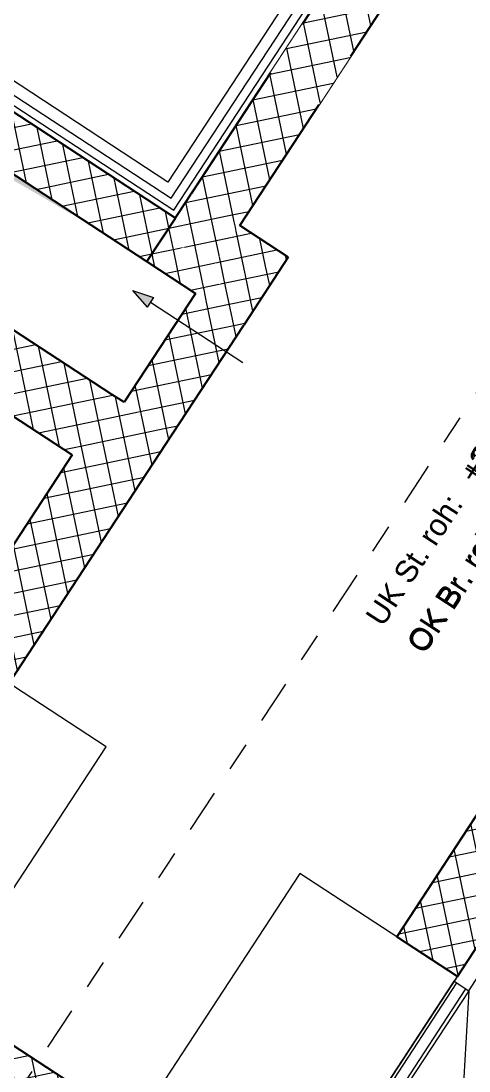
# Model space of a CAD drawing. Header units: metres. Extents: x 2696278.3 to 2696314, y 1245153.2 to 1245192.4.
# Drawn here: x 2696292.439 to 2696293.986, y 1245167.205 to 1245170.835 of the extents above; entities that cross this region are included whole.
import ezdxf

# ---------------------------------------------------------------- set-up
doc = ezdxf.new("R2010")
doc.units = ezdxf.units.M
doc.set_wipeout_variables(frame=1)
for name, pattern in [('000_hbf_Strich 2_1mm', [0.15, 0.1, -0.05]), ('000_hbf_Strichpunkt 3_1_1mm Achsen', [0.25, 0.15, -0.05, 0, -0.05]), ('Wipeout_Contour', [10000, 0, -10000])]:
    doc.linetypes.add(name, pattern=pattern)
for name, color, linetype in [('010 Türen', 7, 'Continuous'), ('0_C22_Innenwandkonstruktion.3D', 7, 'Continuous'), ('0_C22_Innenwandkonstruktion.3D Bauteilschraffuren', 7, 'Continuous'), ('0_C42_Treppe_ Rampe.3D', 7, 'Continuous'), ('0_C51_Durchbruch_ Schiltz zu Konstruktion.3D', 7, 'Continuous'), ('0_G20_Bodenbelag.3D', 7, 'Continuous'), ('1_B10-------TEXTE_ETIKETTEN.V', 7, 'Continuous'), ('1_M01_Achsen.V', 7, 'Continuous'), ('1_R01_Raumstempel.V', 7, 'Continuous'), ('1_R01_Raumstempel.V Kontur', 7, 'Continuous')]:
    doc.layers.add(name, color=color, linetype=linetype)
doc.styles.add('ERSTELLTER_STIL_2', font='arial.ttf')
pattern_1 = [(11.8, (2696295.28941, 1245171.756836), (-0.0153372, 0.07341505), []), (101.8, (2696295.28941, 1245171.756836), (0.07341505, 0.0153372), [])]
pattern_2 = [(281.8, (2696295.28941, 1245171.756836), (0.073415, 0.0153372), []), (11.8, (2696295.28941, 1245171.756836), (-0.0153372, 0.073415), [])]
pattern_3 = [(101.8, (2696295.28941, 1245171.756836), (0.073415, 0.0153372), []), (191.8, (2696295.28941, 1245171.756836), (-0.0153372, 0.073415), [])]

msp = doc.modelspace()

# ---------------------------------------------------------------- linework, layer by layer
at = {"color": 7, "linetype": '000_hbf_Strich 2_1mm', "lineweight": 13, "flags": 128}
msp.add_lwpolyline([(2696290.5935, 1245171.4951), (2696293.041, 1245169.8934), (2696292.7946, 1245169.5169), (2696290.3471, 1245171.1185)], close=True, dxfattribs=at)
at = {"layer": '010 Türen', "color": 7, "linetype": 'Continuous', "lineweight": 13}
for q in [(2696293.4377, 1245166.6462), (2696293.9294, 1245166.4845)]:
    msp.add_line((2696293.9852, 1245167.4829), q, dxfattribs=at)
at = {"layer": '0_C22_Innenwandkonstruktion.3D', "color": 7, "linetype": 'Continuous', "lineweight": 25, "flags": 128}
for points in [[(2696293.4103, 1245170.823), (2696293.3008, 1245170.6557)], [(2696293.4681, 1245170.5462), (2696293.5776, 1245170.7135)]]:
    msp.add_lwpolyline(points, dxfattribs=at)
at = {"layer": '0_C22_Innenwandkonstruktion.3D', "color": 7, "linetype": '000_hbf_Strich 2_1mm', "lineweight": 13, "flags": 128}
for points in [[(2696293.5776, 1245170.7135), (2696293.4103, 1245170.823)], [(2696293.3008, 1245170.6557), (2696293.4681, 1245170.5462)]]:
    msp.add_lwpolyline(points, dxfattribs=at)
at = {"layer": '0_C22_Innenwandkonstruktion.3D', "color": 7, "linetype": 'Continuous', "lineweight": 13, "flags": 128}
for points in [[(2696293.4444, 1245170.5647), (2696293.4526, 1245170.5772), (2696293.4677, 1245170.6003), (2696293.4874, 1245170.6304), (2696293.5088, 1245170.6631), (2696293.5285, 1245170.6933), (2696293.5436, 1245170.7163), (2696293.5518, 1245170.7288)], [(2696293.4695, 1245170.5483), (2696293.4777, 1245170.5608), (2696293.4928, 1245170.5839), (2696293.5125, 1245170.614), (2696293.5339, 1245170.6467), (2696293.5536, 1245170.6768), (2696293.5687, 1245170.6999), (2696293.5769, 1245170.7124)], [(2696293.5769, 1245170.7124), (2696293.5518, 1245170.7288)], [(2696293.4695, 1245170.5483), (2696293.4444, 1245170.5647)]]:
    msp.add_lwpolyline(points, dxfattribs=at)
at = {"layer": '0_G20_Bodenbelag.3D', "color": 255, "linetype": 'Wipeout_Contour', "lineweight": 18, "flags": 128}
for points in [[(2696294.7354, 1245172.848), (2696295.3815, 1245173.8353), (2696295.7162, 1245173.6163), (2696296.3158, 1245174.5326), (2696296.1066, 1245174.6695), (2696296.676, 1245175.5397), (2696298.4332, 1245174.3898), (2696297.8638, 1245173.5195), (2696297.6546, 1245173.6564), (2696297.055, 1245172.7402), (2696297.4148, 1245172.5048), (2696296.8946, 1245171.7098), (2696297.1038, 1245171.5729), (2696295.5049, 1245169.1296), (2696295.2957, 1245169.2665), (2696295.0603, 1245168.9067), (2696294.7005, 1245169.1421), (2696293.7368, 1245167.6695), (2696293.946, 1245167.5326), (2696293.3765, 1245166.6623), (2696293.1673, 1245166.7992), (2696291.8285, 1245167.6753), (2696291.6193, 1245167.8122), (2696292.1888, 1245168.6824), (2696292.398, 1245168.5455), (2696293.3617, 1245170.0182), (2696293.1943, 1245170.1277), (2696294.9027, 1245172.7384)], [(2696291.8493, 1245162.977), (2696293.8999, 1245166.1107), (2696293.2807, 1245166.5159), (2696294.0336, 1245167.6664), (2696295.5816, 1245166.6534), (2696295.9375, 1245167.1973), (2696296.4605, 1245166.8551), (2696295.6939, 1245165.6836), (2696295.119, 1245164.805), (2696297.1665, 1245163.4651), (2696295.4143, 1245160.7875), (2696297.1113, 1245159.677), (2696295.1729, 1245156.7149), (2696288.5834, 1245161.0269), (2696290.456, 1245163.8887)]]:
    msp.add_lwpolyline(points, close=True, dxfattribs=at)
at = {"layer": '0_G20_Bodenbelag.3D', "color": 254, "linetype": 'Continuous', "lineweight": 18, "flags": 128}
for points in [[(2696291.6193, 1245167.8122), (2696292.1632, 1245167.4563), (2696292.7327, 1245168.3265), (2696292.1888, 1245168.6824)], [(2696292.8326, 1245167.0182), (2696293.3765, 1245166.6623), (2696293.946, 1245167.5325), (2696293.4021, 1245167.8884)]]:
    msp.add_lwpolyline(points, close=True, dxfattribs=at)
at = {"layer": '1_R01_Raumstempel.V Kontur', "color": 51, "linetype": 'Continuous', "lineweight": 0, "true_color": 0xffffa8, "flags": 128}
msp.add_lwpolyline([(2696295.3808, 1245173.8358), (2696293.1222, 1245175.3138), (2696290.7129, 1245171.632), (2696292.9716, 1245170.154)], close=True, dxfattribs=at)
msp.add_lwpolyline([(2696294.9027, 1245172.7384), (2696293.1943, 1245170.1277), (2696293.3617, 1245170.0182), (2696292.398, 1245168.5455), (2696292.1888, 1245168.6824), (2696291.6193, 1245167.8122), (2696291.8285, 1245167.6753), (2696293.1673, 1245166.7992), (2696293.3765, 1245166.6623), (2696293.946, 1245167.5325), (2696293.7368, 1245167.6694), (2696294.7005, 1245169.1421), (2696295.0603, 1245168.9067), (2696295.2957, 1245169.2665), (2696295.4715, 1245169.1515), (2696297.0704, 1245171.5948)], dxfattribs=at)
at = {"layer": '1_R01_Raumstempel.V Kontur', "color": 151, "linetype": 'Continuous', "lineweight": 0, "true_color": 0xa8c0ff, "flags": 128}
msp.add_lwpolyline([(2696292.6159, 1245169.3351), (2696291.1348, 1245170.3043), (2696290.8199, 1245169.8231), (2696292.301, 1245168.8539)], close=True, dxfattribs=at)
at = {"layer": '1_R01_Raumstempel.V Kontur', "color": 21, "linetype": 'Continuous', "lineweight": 0, "true_color": 0xffa8a8, "flags": 128}
msp.add_lwpolyline([(2696294.0336, 1245167.6664), (2696293.2809, 1245166.5161), (2696295.3513, 1245165.16), (2696295.672, 1245165.6501), (2696296.4605, 1245166.8551), (2696295.9375, 1245167.1973), (2696295.5816, 1245166.6534)], close=True, dxfattribs=at)

# ---------------------------------------------------------------- texts
at = {"layer": '010 Türen', "color": 7, "lineweight": 13, "char_height": 0.075, "attachment_point": 1, "rotation": 56.8, "style": 'ERSTELLTER_STIL_2'}
for s, insert in [('\\A1;{\\pql;\\fArial|b0|i0|c0|p0;\\W1.000000;+37.57}', (2696293.9478, 1245169.2709)), ('\\A1;{\\pql;\\fArial|b0|i0|c0|p0;\\W1.000000;UK St. roh:}', (2696293.6254, 1245168.7783)), ('\\A1;{\\pql;\\fArial|b0|i0|c0|p0;\\W1.000000;OK Br. roh:}', (2696293.7659, 1245168.6864))]:
    msp.add_mtext(s, dxfattribs=dict(at, insert=insert))
at = {"layer": '1_B10-------TEXTE_ETIKETTEN.V', "color": 7, "linetype": 'Continuous', "lineweight": 13, "insert": (2696293.8336, 1245168.6421), "char_height": 0.075, "attachment_point": 7, "rotation": 56.8, "line_spacing_factor": 1.385104, "style": 'ERSTELLTER_STIL_2'}
msp.add_mtext('\\A1;{\\pql;\\pt0.21875;\\fArial|b0|i0|c0|p0;\\W1.000000;UK St. roh:   +37.57\\P\\pql;\\pt0.21875,0.635;\\fArial|b0|i0|c0|p0;\\W1.000000;OK Br. roh:   +35.85}', dxfattribs=at)

# ---------------------------------------------------------------- next in the draw order: wipeouts: each hides what was drawn before it
at = {"color": 254, "linetype": 'Wipeout_Contour', "lineweight": 0, "ltscale": 7.876513}
msp.add_wipeout([(2696293.027, 1245170.2373), (2696292.8736, 1245170.003), (2696293.1943, 1245170.1277)], dxfattribs=at).dxf.layer = '0_C22_Innenwandkonstruktion.3D Bauteilschraffuren'
at = {"color": 254, "linetype": 'Wipeout_Contour', "lineweight": 0, "ltscale": 16.245255}
msp.add_wipeout([(2696294.3895, 1245168.2103), (2696294.1803, 1245168.3472), (2696293.7368, 1245167.6694), (2696293.946, 1245167.5325)], dxfattribs=at).dxf.layer = '0_C22_Innenwandkonstruktion.3D Bauteilschraffuren'
at = {"color": 254, "linetype": 'Wipeout_Contour', "lineweight": 0, "ltscale": 22.08353}
msp.add_wipeout([(2696293.1673, 1245166.7992), (2696291.8285, 1245167.6753), (2696291.6916, 1245167.4661), (2696293.0304, 1245166.59)], dxfattribs=at).dxf.layer = '0_C22_Innenwandkonstruktion.3D Bauteilschraffuren'

# ---------------------------------------------------------------- next in the draw order: hatches: boundary and pattern name
at = {"layer": '0_C22_Innenwandkonstruktion.3D Bauteilschraffuren', "linetype": 'Continuous', "lineweight": 0, "true_color": 0x000000}
h = msp.add_hatch(dxfattribs=at)
h.set_pattern_fill('BETON_0001', color=18, angle=-33.2, style=0, pattern_type=2)
h.set_pattern_definition(pattern_1)
h.paths.add_polyline_path([(2696293.027, 1245170.2373), (2696292.8736, 1245170.003), (2696293.1943, 1245170.1277)])
h = msp.add_hatch(dxfattribs=at)
h.set_pattern_fill('BETON_0001', color=18, angle=-33.2, style=0, pattern_type=2)
h.set_pattern_definition(pattern_2)
h.paths.add_polyline_path([(2696294.3895, 1245168.2103), (2696294.1803, 1245168.3472), (2696293.7368, 1245167.6694), (2696293.946, 1245167.5325)])
h = msp.add_hatch(dxfattribs=at)
h.set_pattern_fill('BETON_0001', color=18, angle=-33.2, style=0, pattern_type=2)
h.set_pattern_definition(pattern_1)
h.paths.add_polyline_path([(2696293.1673, 1245166.7992), (2696291.8285, 1245167.6753), (2696291.6916, 1245167.4661), (2696293.0304, 1245166.59)])
at = {"layer": '0_C22_Innenwandkonstruktion.3D Bauteilschraffuren', "linetype": 'Continuous', "lineweight": 0, "true_color": 0xffffff}
h = msp.add_hatch(dxfattribs=at)
h.set_pattern_fill('DÄMMSTOFF__ALLGEMEIN_VER_31', angle=-33.2, style=0, pattern_type=2)
h.set_pattern_definition([(56.8, (2696295.289407, 1245171.756836), (-0.03137866, 0.02053362), [])])
h.paths.add_polyline_path([(2696293.935, 1245167.5158), (2696293.3875, 1245166.679), (2696293.4377, 1245166.6462), (2696293.9852, 1245167.4829)])

# ---------------------------------------------------------------- next in the draw order: linework, layer by layer
at = {"layer": '010 Türen', "color": 7, "linetype": 'Continuous', "lineweight": 25}
msp.add_line((2696293.946, 1245167.5325), (2696293.7368, 1245167.6694), dxfattribs=at)
at = {"layer": '010 Türen', "color": 7, "linetype": 'Continuous', "lineweight": 13}
for p, q in [((2696293.9898, 1245167.5995), (2696293.935, 1245167.5158)), ((2696293.9852, 1245167.4829), (2696294.04, 1245167.5666)), ((2696293.3875, 1245166.679), (2696293.935, 1245167.5158)), ((2696293.935, 1245167.5158), (2696293.9852, 1245167.4829)), ((2696293.935, 1245167.5158), (2696293.9852, 1245167.4829))]:
    msp.add_line(p, q, dxfattribs=at)
at = {"layer": '0_C22_Innenwandkonstruktion.3D', "color": 7, "linetype": 'Continuous', "lineweight": 25}
msp.add_line((2696293.946, 1245167.5325), (2696293.7368, 1245167.6694), dxfattribs=at)
at = {"layer": '0_C22_Innenwandkonstruktion.3D', "color": 7, "linetype": 'Continuous', "lineweight": 25, "flags": 128}
for points in [[(2696294.3172, 1245168.5564), (2696293.7368, 1245167.6694)], [(2696293.946, 1245167.5325), (2696294.3895, 1245168.2103)], [(2696293.1673, 1245166.7992), (2696291.8285, 1245167.6753)]]:
    msp.add_lwpolyline(points, dxfattribs=at)
at = {"layer": '0_C42_Treppe_ Rampe.3D', "color": 7, "linetype": 'Continuous', "lineweight": 13}
msp.add_line((2696291.9623, 1245170.8383), (2696292.9664, 1245170.1813), dxfattribs=at)

# ---------------------------------------------------------------- next in the draw order: wipeouts: each hides what was drawn before it
at = {"color": 254, "linetype": 'Wipeout_Contour', "lineweight": 0, "ltscale": 9.143287}
msp.add_wipeout([(2696293.041, 1245169.8934), (2696293.2083, 1245169.7839), (2696293.3617, 1245170.0182)], dxfattribs=at).dxf.layer = '0_C22_Innenwandkonstruktion.3D Bauteilschraffuren'

# ---------------------------------------------------------------- next in the draw order: hatches: boundary and pattern name
at = {"layer": '0_C22_Innenwandkonstruktion.3D Bauteilschraffuren', "linetype": 'Continuous', "lineweight": 0, "true_color": 0x000000}
h = msp.add_hatch(dxfattribs=at)
h.set_pattern_fill('BETON_0001', color=18, angle=-33.2, style=0, pattern_type=2)
h.set_pattern_definition(pattern_1)
h.paths.add_polyline_path([(2696293.041, 1245169.8934), (2696293.2083, 1245169.7839), (2696293.3617, 1245170.0182)])

# ---------------------------------------------------------------- next in the draw order: wipeouts: each hides what was drawn before it
at = {"color": 254, "linetype": 'Wipeout_Contour', "lineweight": 0, "ltscale": 9.338107}
msp.add_wipeout([(2696293.1943, 1245170.1277), (2696292.8736, 1245170.003), (2696293.041, 1245169.8934)], dxfattribs=at).dxf.layer = '0_C22_Innenwandkonstruktion.3D Bauteilschraffuren'

# ---------------------------------------------------------------- next in the draw order: hatches: boundary and pattern name
at = {"layer": '0_C22_Innenwandkonstruktion.3D Bauteilschraffuren', "linetype": 'Continuous', "lineweight": 0, "true_color": 0x000000}
h = msp.add_hatch(dxfattribs=at)
h.set_pattern_fill('BETON_0001', color=18, angle=-33.2, style=0, pattern_type=2)
h.set_pattern_definition(pattern_1)
h.paths.add_polyline_path([(2696293.1943, 1245170.1277), (2696292.8736, 1245170.003), (2696293.041, 1245169.8934)])

# ---------------------------------------------------------------- next in the draw order: wipeouts: each hides what was drawn before it
at = {"color": 254, "linetype": 'Wipeout_Contour', "lineweight": 0, "ltscale": 7.713016}
msp.add_wipeout([(2696293.3617, 1245170.0182), (2696293.1943, 1245170.1277), (2696293.041, 1245169.8934)], dxfattribs=at).dxf.layer = '0_C22_Innenwandkonstruktion.3D Bauteilschraffuren'

# ---------------------------------------------------------------- next in the draw order: hatches: boundary and pattern name
at = {"layer": '0_C22_Innenwandkonstruktion.3D Bauteilschraffuren', "linetype": 'Continuous', "lineweight": 0, "true_color": 0x000000}
h = msp.add_hatch(dxfattribs=at)
h.set_pattern_fill('BETON_0001', color=18, angle=-33.2, style=0, pattern_type=2)
h.set_pattern_definition(pattern_1)
h.paths.add_polyline_path([(2696293.3617, 1245170.0182), (2696293.1943, 1245170.1277), (2696293.041, 1245169.8934)])

# ---------------------------------------------------------------- next in the draw order: linework, layer by layer
at = {"layer": '0_C22_Innenwandkonstruktion.3D', "color": 7, "linetype": 'Continuous', "lineweight": 25, "flags": 128}
for points in [[(2696292.8736, 1245170.003), (2696293.027, 1245170.2373)], [(2696293.3617, 1245170.0182), (2696293.1943, 1245170.1277)], [(2696293.3617, 1245170.0182), (2696293.2083, 1245169.7839)], [(2696292.8736, 1245170.003), (2696293.041, 1245169.8934)]]:
    msp.add_lwpolyline(points, dxfattribs=at)

# ---------------------------------------------------------------- next in the draw order: wipeouts: each hides what was drawn before it
at = {"color": 254, "linetype": 'Wipeout_Contour', "lineweight": 0, "ltscale": 7.557401}
msp.add_wipeout([(2696294.7354, 1245172.848), (2696293.027, 1245170.2373), (2696293.1943, 1245170.1277), (2696294.9027, 1245172.7384)], dxfattribs=at).dxf.layer = '0_C22_Innenwandkonstruktion.3D Bauteilschraffuren'
at = {"color": 254, "linetype": 'Wipeout_Contour', "lineweight": 0, "ltscale": 12.562642}
msp.add_wipeout([(2696293.041, 1245169.8934), (2696292.7946, 1245169.5169), (2696292.9619, 1245169.4074), (2696293.2083, 1245169.7839)], dxfattribs=at).dxf.layer = '0_C22_Innenwandkonstruktion.3D Bauteilschraffuren'

# ---------------------------------------------------------------- next in the draw order: hatches: boundary and pattern name
at = {"layer": '0_C22_Innenwandkonstruktion.3D Bauteilschraffuren', "linetype": 'Continuous', "lineweight": 0, "true_color": 0x000000}
h = msp.add_hatch(dxfattribs=at)
h.set_pattern_fill('BETON_0001', color=18, angle=-33.2, style=0, pattern_type=2)
h.set_pattern_definition(pattern_3)
h.paths.add_polyline_path([(2696294.7354, 1245172.848), (2696293.027, 1245170.2373), (2696293.1943, 1245170.1277), (2696294.9027, 1245172.7384)])
h = msp.add_hatch(dxfattribs=at)
h.set_pattern_fill('BETON_0001', color=18, angle=-33.2, style=0, pattern_type=2)
h.set_pattern_definition(pattern_2)
h.paths.add_polyline_path([(2696293.041, 1245169.8934), (2696292.7946, 1245169.5169), (2696292.9619, 1245169.4074), (2696293.2083, 1245169.7839)])
at = {"layer": '1_R01_Raumstempel.V', "linetype": 'Continuous', "lineweight": 0, "true_color": 0x000000}
msp.add_hatch(color=18, dxfattribs=at).paths.add_polyline_path([(2696292.8236, 1245169.9028), (2696292.8751, 1245169.8452), (2696292.897, 1245169.8787)])

# ---------------------------------------------------------------- next in the draw order: linework, layer by layer
at = {"layer": '0_C22_Innenwandkonstruktion.3D', "color": 7, "linetype": 'Continuous', "lineweight": 25, "flags": 128}
for points in [[(2696294.7354, 1245172.848), (2696293.4103, 1245170.823)], [(2696293.5776, 1245170.7135), (2696294.9027, 1245172.7384)], [(2696293.3008, 1245170.6557), (2696293.027, 1245170.2373)], [(2696293.1943, 1245170.1277), (2696293.4681, 1245170.5462)], [(2696293.041, 1245169.8934), (2696292.7946, 1245169.5169)], [(2696292.9619, 1245169.4074), (2696293.2083, 1245169.7839)]]:
    msp.add_lwpolyline(points, dxfattribs=at)
at = {"layer": '0_C42_Treppe_ Rampe.3D', "color": 7, "linetype": 'Continuous', "lineweight": 13}
msp.add_line((2696292.9664, 1245170.1813), (2696293.6877, 1245171.2835), dxfattribs=at)
at = {"layer": '1_R01_Raumstempel.V', "color": 7, "linetype": 'Continuous', "lineweight": 13}
for p, q in [((2696292.8236, 1245169.9028), (2696292.897, 1245169.8787)), ((2696292.8236, 1245169.9028), (2696292.8751, 1245169.8452)), ((2696292.897, 1245169.8787), (2696292.8751, 1245169.8452))]:
    msp.add_line(p, q, dxfattribs=at)
at = {"layer": '1_R01_Raumstempel.V', "color": 7, "linetype": 'Continuous', "lineweight": 18, "flags": 128}
msp.add_lwpolyline([(2696293.2055, 1245169.6529), (2696292.8861, 1245169.8619)], dxfattribs=at)
at = {"layer": '1_R01_Raumstempel.V Kontur', "color": 151, "linetype": 'Continuous', "lineweight": 0, "true_color": 0xa8c0ff, "flags": 128}
msp.add_lwpolyline([(2696290.5935, 1245171.4951), (2696290.3471, 1245171.1185), (2696292.7946, 1245169.5169), (2696293.041, 1245169.8934)], close=True, dxfattribs=at)

# ---------------------------------------------------------------- next in the draw order: wipeouts: each hides what was drawn before it
at = {"color": 254, "linetype": 'Wipeout_Contour', "lineweight": 0, "ltscale": 12.565606}
msp.add_wipeout([(2696292.0683, 1245170.53), (2696292.8736, 1245170.003), (2696292.9722, 1245170.1536), (2696292.1668, 1245170.6806)], dxfattribs=at).dxf.layer = '0_C22_Innenwandkonstruktion.3D Bauteilschraffuren'

# ---------------------------------------------------------------- next in the draw order: hatches: boundary and pattern name
at = {"layer": '0_C22_Innenwandkonstruktion.3D Bauteilschraffuren', "linetype": 'Continuous', "lineweight": 0, "true_color": 0x000000}
h = msp.add_hatch(dxfattribs=at)
h.set_pattern_fill('BETON_0001', color=18, angle=-33.2, style=0, pattern_type=2)
h.set_pattern_definition(pattern_1)
h.paths.add_polyline_path([(2696292.0683, 1245170.53), (2696292.8736, 1245170.003), (2696292.9722, 1245170.1536), (2696292.1668, 1245170.6806)])
at = {"layer": '0_C51_Durchbruch_ Schiltz zu Konstruktion.3D', "linetype": 'Continuous', "lineweight": 18, "true_color": 0xbebebe}
msp.add_hatch(color=9, dxfattribs=at).paths.add_polyline_path([(2696290.3399, 1245171.1076), (2696290.5935, 1245171.4951), (2696292.6896, 1245170.1234), (2696290.6315, 1245171.3178)])

# ---------------------------------------------------------------- next in the draw order: linework, layer by layer
at = {"color": 7, "linetype": 'Continuous', "lineweight": 13}
for p, q in [((2696293.4773, 1245171.0897), (2696292.9462, 1245170.2782)), ((2696292.9577, 1245170.2228), (2696293.5107, 1245171.0678))]:
    msp.add_line(p, q, dxfattribs=at)
at = {"layer": '0_C22_Innenwandkonstruktion.3D', "color": 7, "linetype": 'Continuous', "lineweight": 25, "flags": 128}
for points in [[(2696292.9722, 1245170.1536), (2696292.1668, 1245170.6806)], [(2696292.0683, 1245170.53), (2696292.8736, 1245170.003)], [(2696292.8736, 1245170.003), (2696292.9722, 1245170.1536)]]:
    msp.add_lwpolyline(points, dxfattribs=at)

# ---------------------------------------------------------------- next in the draw order: wipeouts: each hides what was drawn before it
at = {"color": 254, "linetype": 'Wipeout_Contour', "lineweight": 0, "ltscale": 16.912468}
msp.add_wipeout([(2696290.2102, 1245170.9093), (2696292.6159, 1245169.3351), (2696292.7528, 1245169.5443), (2696290.3471, 1245171.1185)], dxfattribs=at).dxf.layer = '0_C22_Innenwandkonstruktion.3D Bauteilschraffuren'

# ---------------------------------------------------------------- next in the draw order: hatches: boundary and pattern name
at = {"layer": '0_C22_Innenwandkonstruktion.3D Bauteilschraffuren', "linetype": 'Continuous', "lineweight": 0, "true_color": 0x000000}
h = msp.add_hatch(dxfattribs=at)
h.set_pattern_fill('BETON_0001', color=18, angle=-33.2, style=0, pattern_type=2)
h.set_pattern_definition(pattern_1)
h.paths.add_polyline_path([(2696290.2102, 1245170.9093), (2696292.6159, 1245169.3351), (2696292.7528, 1245169.5443), (2696290.3471, 1245171.1185)])

# ---------------------------------------------------------------- next in the draw order: linework, layer by layer
at = {"color": 7, "linetype": 'Continuous', "lineweight": 13}
for p, q in [((2696292.9462, 1245170.2782), (2696292.0006, 1245170.8969)), ((2696291.9787, 1245170.8634), (2696292.9577, 1245170.2228))]:
    msp.add_line(p, q, dxfattribs=at)
at = {"layer": '0_C22_Innenwandkonstruktion.3D', "color": 7, "linetype": 'Continuous', "lineweight": 25, "flags": 128}
for points in [[(2696292.7528, 1245169.5443), (2696290.3471, 1245171.1185)], [(2696290.2102, 1245170.9093), (2696292.6159, 1245169.3351)]]:
    msp.add_lwpolyline(points, dxfattribs=at)

# ---------------------------------------------------------------- next in the draw order: wipeouts: each hides what was drawn before it
at = {"color": 254, "linetype": 'Wipeout_Contour', "lineweight": 0, "ltscale": 15.427768}
msp.add_wipeout([(2696292.9619, 1245169.4074), (2696292.7528, 1245169.5443), (2696292.1888, 1245168.6824), (2696292.398, 1245168.5455)], dxfattribs=at).dxf.layer = '0_C22_Innenwandkonstruktion.3D Bauteilschraffuren'

# ---------------------------------------------------------------- next in the draw order: hatches: boundary and pattern name
at = {"layer": '0_C22_Innenwandkonstruktion.3D Bauteilschraffuren', "linetype": 'Continuous', "lineweight": 0, "true_color": 0x000000}
h = msp.add_hatch(dxfattribs=at)
h.set_pattern_fill('BETON_0001', color=18, angle=-33.2, style=0, pattern_type=2)
h.set_pattern_definition(pattern_3)
h.paths.add_polyline_path([(2696292.9619, 1245169.4074), (2696292.7528, 1245169.5443), (2696292.1888, 1245168.6824), (2696292.398, 1245168.5455)])

# ---------------------------------------------------------------- next in the draw order: linework, layer by layer
at = {"layer": '0_C22_Innenwandkonstruktion.3D', "color": 7, "linetype": 'Continuous', "lineweight": 25, "flags": 128}
for points in [[(2696292.7946, 1245169.5169), (2696292.7528, 1245169.5443)], [(2696292.398, 1245168.5455), (2696292.9619, 1245169.4074)], [(2696292.6159, 1245169.3351), (2696292.1888, 1245168.6824)]]:
    msp.add_lwpolyline(points, dxfattribs=at)
at = {"layer": '1_M01_Achsen.V', "color": 62, "linetype": '000_hbf_Strichpunkt 3_1_1mm Achsen', "lineweight": 13, "true_color": 0x8cbb26}
msp.add_line((2696305.1795, 1245186.6167), (2696287.1099, 1245159.0035), dxfattribs=at)
msp.add_line((2696305.1795, 1245186.6167), (2696287.1099, 1245159.0035), dxfattribs=at)

doc.saveas('drawing.dxf')
